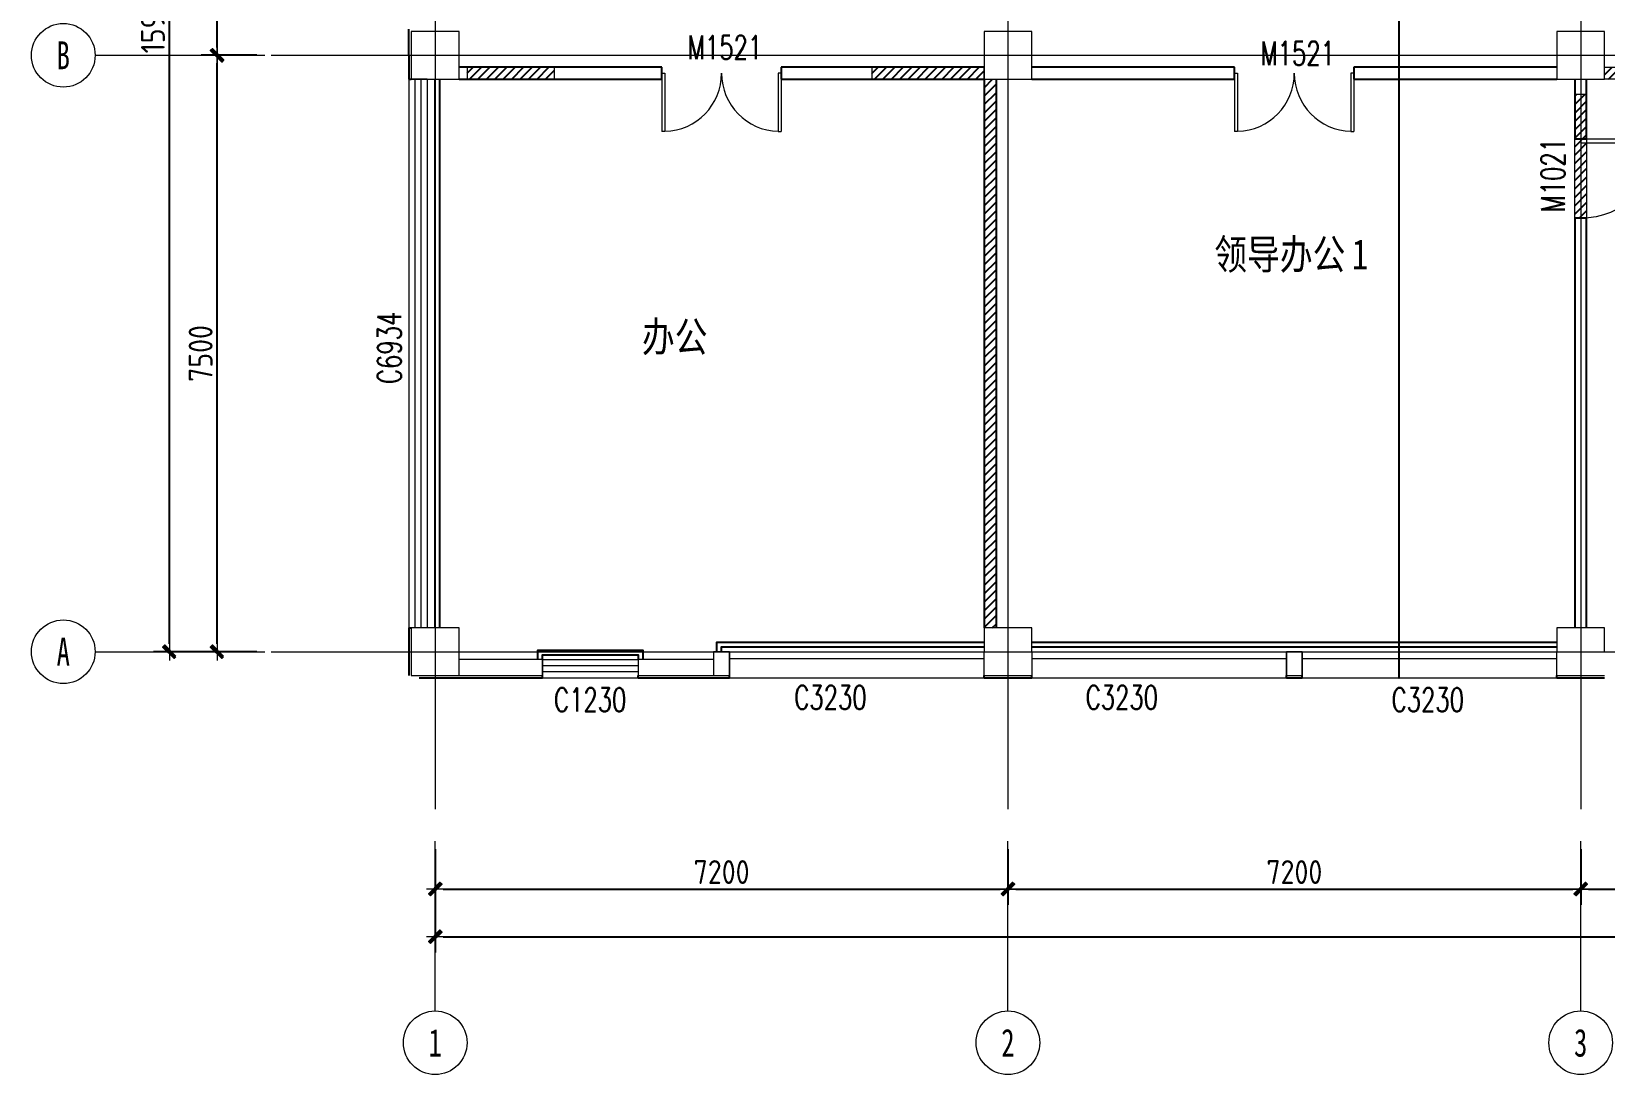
# Model space of a CAD drawing. Header units: millimetres. Extents: x 33621 to 401573, y -91663 to 133135.
# Drawn here: x 33621 to 53397, y 106774 to 119891 of the extents above; entities that cross this region are included whole.
import ezdxf
from ezdxf.enums import TextEntityAlignment as Align

# ---------------------------------------------------------------- set-up
doc = ezdxf.new("R2010")
doc.units = ezdxf.units.MM
doc.header["$LTSCALE"] = 10
doc.linetypes.add('DOTE', pattern=[2.42, 2, -0.2, 0.02, -0.2])
doc.layers.get('0').update_dxf_attribs({"color": 253})
doc.layers.get('Defpoints').update_dxf_attribs({"color": 250})
for name, color, linetype in [('3', 253, 'Continuous'), ('Dim【尺寸标注】', 253, 'Continuous'), ('LVTRY', 253, 'Continuous'), ('PUB_DIM', 253, 'Continuous'), ('PUB_TEXT', 253, 'Continuous'), ('RC-Hatch【天花填充】', 253, 'Continuous'), ('SURFACE', 253, 'Continuous'), ('wall-隔', 253, 'Continuous'), ('WINDOW_TEXT', 253, 'Continuous')]:
    doc.layers.add(name, color=color, linetype=linetype)
for name, color, linetype, lineweight in [('AXIS【轴号】', 253, 'Continuous', 0), ('COLUMN', 253, 'Continuous', 0), ('DOTE', 253, 'DOTE', 0), ('RC-Dim【天花尺寸】', 253, 'Continuous', 0), ('WALL', 253, 'Continuous', 0), ('WINDOW', 253, 'Continuous', 0)]:
    doc.layers.add(name, color=color, linetype=linetype, lineweight=lineweight)
doc.styles.add('_TCH_WINDOW', font='SIMPLEX', dxfattribs={"bigfont": 'GBCBIG'})
doc.styles.add('CCD_DIM', font='ARCHS.SHX')
doc.styles.add('宋体', font='', dxfattribs={"width": 0.7})
doc.styles.get('宋体').set_extended_font_data('SimSun')
doc.dimstyles.new('ZL_1：100', dxfattribs={"dimtxt": 3, "dimasz": 1, "dimexe": 2, "dimexo": 2, "dimgap": 0.6, "dimtad": 1, "dimdec": 0, "dimrnd": 5, "dimdsep": 46, "dimtxsty": 'CCD_DIM', "dimblk": 'WS-cj', "dimblk1": 'WS-cj', "dimblk2": 'WS-cj', "dimcen": 1, "dimclrd": 44, "dimclre": 44, "dimclrt": 2, "dimadec": 0, "dimazin": 2, "dimtfac": 1, "dimtdec": 0, "dimtix": 1, "dimtmove": 2, "dimatfit": 3, "dimldrblk": 'hl_arrow2', "dimfxl": 5, "dimfxlon": 1, "dimarcsym": 0})
pattern_1 = [(225, (0, 34024.046), (53.03301, -53.03301), [])]

# ---------------------------------------------------------------- blocks, each defined once
blk = doc.blocks.new('$DorLib2D$00000002')
for p, q in [((-0.5, 0), (-0.5, 0.4875)), ((-0.475, 0.4875), (-0.5, 0.4875)), ((-0.475, 0), (-0.475, 0.4875)), ((0.475, 0), (0.475, 0.4875)), ((0.475, 0.4875), (0.5, 0.4875)), ((0.5, 0), (0.5, 0.4875)), ((-0.5, 0), (-0.475, 0)), ((0.5, 0), (0.475, 0))]:
    blk.add_line(p, q)
at = {"lineweight": 13}
for centre, start, end in [((-0.4875, 0), 0, 88.53072), ((0.4875, 0), 91.46928, 180)]:
    blk.add_arc(centre, 0.4875, start, end, dxfattribs=at)
blk = doc.blocks.new('$DorLib2D$00000001')
for p, q in [((0.45, 0.975), (0.5, 0.975)), ((0.45, 0), (0.45, 0.975)), ((0.5, 0), (0.5, 0.975)), ((0.5, 0), (0.45, 0))]:
    blk.add_line(p, q)
at = {"lineweight": 13}
blk.add_arc((0.475, 0), 0.975, 91.4693, 180, dxfattribs=at)
blk = doc.blocks.new('$WINLIB2D$00000004')
for p, q in [((-0.5, 0.5), (0.5, 0.5)), ((-0.5, 0.5), (-0.5, -0.5)), ((0.5, -0.5), (0.5, 0.5)), ((-0.5, 0.2406), (0.5, 0.2406)), ((-0.5, -0.5), (0.5, -0.5))]:
    blk.add_line(p, q)
blk = doc.blocks.new('$TCHSYS$WIN2D')
for p, q in [((-0.5, 0.5), (0.5, 0.5)), ((-0.5, 0.5), (-0.5, -0.5)), ((0.5, 0.5), (0.5, -0.5)), ((0.5, 0.1667), (-0.5, 0.1667)), ((0.5, -0.1667), (-0.5, -0.1667)), ((-0.5, -0.5), (0.5, -0.5))]:
    blk.add_line(p, q)
blk = doc.blocks.new('hl_Axis-A1')
at = {"color": 150, "ltscale": 2}
blk.add_line((21.33, 0), (0, 0), dxfattribs=at)
at = {"color": 150}
blk.add_circle((25.33, 0), 4, dxfattribs=at)
at = {"color": 50, "style": '宋体', "width": 0.7}
blk.add_attdef('轴号', text='', height=3.5, dxfattribs=at).set_placement((25.33, 0), align=Align.MIDDLE_CENTER)
blk = doc.blocks.new('WS-cj')
blk.add_hatch(color=2).paths.add_polyline_path([(0.59, 0.82), (-0.82, -0.59), (-0.59, -0.82), (0.82, 0.59)])
at = {"color": 2, "linetype": 'ByBlock', "lineweight": 0}
for p, q in [((-1.1, 0), (0, 0)), ((0, 0), (1.1, 0))]:
    blk.add_line(p, q, dxfattribs=at)
at = {"color": 2}
blk.add_lwpolyline([(0.59, 0.82), (-0.82, -0.59), (-0.59, -0.82), (0.82, 0.59)], close=True, dxfattribs=at)
blk = doc.blocks.new('*D240')
at = {"layer": 'Defpoints', "color": 0, "transparency": 16777216}
for p in [(-44462, -18684), (-37262, -18684), (-37262, -19284)]:
    blk.add_point(p, dxfattribs=at)
at = {"layer": 'Dim【尺寸标注】', "color": 44, "lineweight": -2, "transparency": 16777216}
for p, q in [((-44462, -18784), (-44462, -19484)), ((-37262, -18784), (-37262, -19484)), ((-44362, -19284), (-37362, -19284))]:
    blk.add_line(p, q, dxfattribs=at)
at = {"layer": 'Dim【尺寸标注】', "color": 44, "lineweight": -2, "transparency": 16777216, "xscale": 100, "yscale": 100, "zscale": 100, "rotation": 180}
blk.add_blockref('WS-cj', (-44462, -19284), dxfattribs=at)
at = {"layer": 'Dim【尺寸标注】', "color": 44, "lineweight": -2, "transparency": 16777216, "xscale": 100, "yscale": 100, "zscale": 100}
blk.add_blockref('WS-cj', (-37262, -19284), dxfattribs=at)
at = {"layer": 'Dim【尺寸标注】', "color": 2, "transparency": 16777216, "insert": (-40862, -19071), "char_height": 300, "attachment_point": 5, "style": 'CCD_DIM'}
blk.add_mtext('7200', dxfattribs=at)
blk = doc.blocks.new('hl_arrow2')
at = {"color": 2}
blk.add_line((0, 0), (-1, 0), dxfattribs=at)
blk.add_lwpolyline([(0, 0), (-1, -1), (-1, -1), (0, 0), (-1, 1), (-1, 1)], close=True, dxfattribs=at)
blk = doc.blocks.new('*D241')
at = {"layer": 'Defpoints', "color": 0, "transparency": 16777216}
for p in [(-37262, -18684), (-30062, -18684), (-30062, -19284)]:
    blk.add_point(p, dxfattribs=at)
at = {"layer": 'Dim【尺寸标注】', "color": 44, "lineweight": -2, "transparency": 16777216}
for p, q in [((-37262, -18784), (-37262, -19484)), ((-30062, -18784), (-30062, -19484)), ((-37162, -19284), (-30162, -19284))]:
    blk.add_line(p, q, dxfattribs=at)
at = {"layer": 'Dim【尺寸标注】', "color": 44, "lineweight": -2, "transparency": 16777216, "xscale": 100, "yscale": 100, "zscale": 100, "rotation": 180}
blk.add_blockref('WS-cj', (-37262, -19284), dxfattribs=at)
at = {"layer": 'Dim【尺寸标注】', "color": 44, "lineweight": -2, "transparency": 16777216, "xscale": 100, "yscale": 100, "zscale": 100}
blk.add_blockref('WS-cj', (-30062, -19284), dxfattribs=at)
at = {"layer": 'Dim【尺寸标注】', "color": 2, "transparency": 16777216, "insert": (-33662, -19071), "char_height": 300, "attachment_point": 5, "style": 'CCD_DIM'}
blk.add_mtext('7200', dxfattribs=at)
blk = doc.blocks.new('*D242')
at = {"layer": 'Defpoints', "color": 0, "transparency": 16777216}
for p in [(-30062, -18684), (-22862, -18684), (-22862, -19284)]:
    blk.add_point(p, dxfattribs=at)
at = {"layer": 'Dim【尺寸标注】', "color": 44, "lineweight": -2, "transparency": 16777216}
for p, q in [((-30062, -18784), (-30062, -19484)), ((-22862, -18784), (-22862, -19484)), ((-29962, -19284), (-22962, -19284))]:
    blk.add_line(p, q, dxfattribs=at)
at = {"layer": 'Dim【尺寸标注】', "color": 44, "lineweight": -2, "transparency": 16777216, "xscale": 100, "yscale": 100, "zscale": 100, "rotation": 180}
blk.add_blockref('WS-cj', (-30062, -19284), dxfattribs=at)
at = {"layer": 'Dim【尺寸标注】', "color": 44, "lineweight": -2, "transparency": 16777216, "xscale": 100, "yscale": 100, "zscale": 100}
blk.add_blockref('WS-cj', (-22862, -19284), dxfattribs=at)
at = {"layer": 'Dim【尺寸标注】', "color": 2, "transparency": 16777216, "insert": (-26462, -19071), "char_height": 300, "attachment_point": 5, "style": 'CCD_DIM'}
blk.add_mtext('7200', dxfattribs=at)
blk = doc.blocks.new('*D255')
at = {"layer": 'Defpoints', "color": 0, "transparency": 16777216}
for p in [(-44462, -18684), (49138, -18684), (49138, -19884)]:
    blk.add_point(p, dxfattribs=at)
at = {"layer": 'Dim【尺寸标注】', "color": 44, "lineweight": -2, "transparency": 16777216}
for p, q in [((-44462, -19384), (-44462, -20084)), ((49138, -19384), (49138, -20084)), ((-44362, -19884), (49038, -19884))]:
    blk.add_line(p, q, dxfattribs=at)
at = {"layer": 'Dim【尺寸标注】', "color": 44, "lineweight": -2, "transparency": 16777216, "xscale": 100, "yscale": 100, "zscale": 100, "rotation": 180}
blk.add_blockref('WS-cj', (-44462, -19884), dxfattribs=at)
at = {"layer": 'Dim【尺寸标注】', "color": 44, "lineweight": -2, "transparency": 16777216, "xscale": 100, "yscale": 100, "zscale": 100}
blk.add_blockref('WS-cj', (49138, -19884), dxfattribs=at)
at = {"layer": 'Dim【尺寸标注】', "color": 2, "transparency": 16777216, "insert": (2338, -19678), "char_height": 300, "attachment_point": 5, "style": 'CCD_DIM'}
blk.add_mtext('93600', dxfattribs=at)
blk = doc.blocks.new('*D253')
at = {"layer": 'Defpoints', "color": 0, "transparency": 16777216}
for p in [(-47204, -8800), (-46604, -8800), (-46604, -16300)]:
    blk.add_point(p, dxfattribs=at)
at = {"layer": 'Dim【尺寸标注】', "color": 44, "lineweight": -2, "transparency": 16777216}
for p, q in [((-46704, -8800), (-47404, -8800)), ((-47204, -16200), (-47204, -8900)), ((-46704, -16300), (-47404, -16300))]:
    blk.add_line(p, q, dxfattribs=at)
at = {"layer": 'Dim【尺寸标注】', "color": 44, "lineweight": -2, "transparency": 16777216, "xscale": 100, "yscale": 100, "zscale": 100}
for p, rotation in [((-47204, -8800), 90), ((-47204, -16300), 270)]:
    blk.add_blockref('WS-cj', p, dxfattribs=dict(at, rotation=rotation))
at = {"layer": 'Dim【尺寸标注】', "color": 2, "transparency": 16777216, "insert": (-47411, -12550), "char_height": 300, "attachment_point": 5, "rotation": 90, "style": 'CCD_DIM'}
blk.add_mtext('7500', dxfattribs=at)
blk = doc.blocks.new('*D254')
at = {"layer": 'Defpoints', "color": 0, "transparency": 16777216}
for p in [(-47204, -400), (-46604, -400), (-46604, -8800)]:
    blk.add_point(p, dxfattribs=at)
at = {"layer": 'Dim【尺寸标注】', "color": 44, "lineweight": -2, "transparency": 16777216}
for p, q in [((-46704, -400), (-47404, -400)), ((-47204, -8700), (-47204, -500)), ((-46704, -8800), (-47404, -8800))]:
    blk.add_line(p, q, dxfattribs=at)
at = {"layer": 'Dim【尺寸标注】', "color": 44, "lineweight": -2, "transparency": 16777216, "xscale": 100, "yscale": 100, "zscale": 100}
for p, rotation in [((-47204, -400), 90), ((-47204, -8800), 270)]:
    blk.add_blockref('WS-cj', p, dxfattribs=dict(at, rotation=rotation))
at = {"layer": 'Dim【尺寸标注】', "color": 2, "transparency": 16777216, "insert": (-47417, -4600), "char_height": 300, "attachment_point": 5, "rotation": 90, "style": 'CCD_DIM'}
blk.add_mtext('8400', dxfattribs=at)
blk = doc.blocks.new('*D256')
at = {"layer": 'Defpoints', "color": 0, "transparency": 16777216}
for p in [(-47804, -400), (-46604, -400), (-46604, -16300)]:
    blk.add_point(p, dxfattribs=at)
at = {"layer": 'Dim【尺寸标注】', "color": 44, "lineweight": -2, "transparency": 16777216}
for p, q in [((-47304, -400), (-48004, -400)), ((-47804, -16200), (-47804, -500)), ((-47304, -16300), (-48004, -16300))]:
    blk.add_line(p, q, dxfattribs=at)
at = {"layer": 'Dim【尺寸标注】', "color": 44, "lineweight": -2, "transparency": 16777216, "xscale": 100, "yscale": 100, "zscale": 100}
for p, rotation in [((-47804, -400), 90), ((-47804, -16300), 270)]:
    blk.add_blockref('WS-cj', p, dxfattribs=dict(at, rotation=rotation))
at = {"layer": 'Dim【尺寸标注】', "color": 2, "transparency": 16777216, "insert": (-48011, -8350), "char_height": 300, "attachment_point": 5, "rotation": 90, "style": 'CCD_DIM'}
blk.add_mtext('15900', dxfattribs=at)
blk = doc.blocks.new('*D346')
at = {"layer": 'Defpoints', "color": 0, "transparency": 16777216}
for p in [(50714, 121691), (50814, 121691), (50714, 119441)]:
    blk.add_point(p, dxfattribs=at)
at = {"layer": 'RC-Dim【天花尺寸】', "color": 44, "lineweight": -2, "transparency": 16777216}
for p, q in [((50809, 121691), (50816, 121691)), ((50814, 119442), (50814, 121690)), ((50809, 119441), (50816, 119441))]:
    blk.add_line(p, q, dxfattribs=at)
for p, rotation in [((50814, 121691), 90), ((50814, 119441), 270)]:
    blk.add_blockref('WS-cj', p, dxfattribs=dict(at, rotation=rotation))
at = {"layer": 'RC-Dim【天花尺寸】', "color": 2, "transparency": 16777216, "insert": (50812, 120566), "char_height": 3, "attachment_point": 5, "rotation": 90, "style": 'CCD_DIM'}
blk.add_mtext('2250', dxfattribs=at)
blk = doc.blocks.new('*D344')
at = {"layer": 'Defpoints', "color": 0, "transparency": 16777216}
for p in [(50714, 119441), (50814, 119441), (50714, 111761)]:
    blk.add_point(p, dxfattribs=at)
at = {"layer": 'RC-Dim【天花尺寸】', "color": 44, "lineweight": -2, "transparency": 16777216}
for p, q in [((50809, 119441), (50816, 119441)), ((50814, 111762), (50814, 119440)), ((50809, 111761), (50816, 111761))]:
    blk.add_line(p, q, dxfattribs=at)
for p, rotation in [((50814, 119441), 90), ((50814, 111761), 270)]:
    blk.add_blockref('WS-cj', p, dxfattribs=dict(at, rotation=rotation))
at = {"layer": 'RC-Dim【天花尺寸】', "color": 2, "transparency": 16777216, "insert": (50812, 115601), "char_height": 3, "attachment_point": 5, "rotation": 90, "style": 'CCD_DIM'}
blk.add_mtext('7680', dxfattribs=at)
blk = doc.blocks.new('ZL_061117299')
at = {"layer": 'AXIS【轴号】'}
ref = blk.add_blockref('hl_Axis-A1', (-46604.4, -8800), dxfattribs=dict(at, xscale=100, yscale=100, zscale=100, rotation=179.9999999999999))
ref.add_attrib('轴号', 'B', dxfattribs={"layer": '0', "color": 2, "height": 350, "style": '宋体', "width": 0.7}).set_placement((-49137.7, -8800), align=Align.MIDDLE_CENTER)
ref = blk.add_blockref('hl_Axis-A1', (-46604.4, -16300), dxfattribs=dict(at, xscale=100, yscale=100, zscale=100, rotation=179.9999999999999))
ref.add_attrib('轴号', 'A', dxfattribs={"layer": '0', "color": 2, "height": 350, "style": '宋体', "width": 0.7}).set_placement((-49137.7, -16300), align=Align.MIDDLE_CENTER)
ref = blk.add_blockref('hl_Axis-A1', (-44462.3, -18683.9), dxfattribs=dict(at, xscale=100, yscale=100, zscale=100, rotation=270))
ref.add_attrib('轴号', '1', dxfattribs={"layer": '0', "color": 2, "height": 350, "style": '宋体', "width": 0.7}).set_placement((-44462.3, -21217.2), align=Align.MIDDLE_CENTER)
ref = blk.add_blockref('hl_Axis-A1', (-37262.3, -18683.9), dxfattribs=dict(at, xscale=100, yscale=100, zscale=100, rotation=270))
ref.add_attrib('轴号', '2', dxfattribs={"layer": '0', "color": 2, "height": 350, "style": '宋体', "width": 0.7}).set_placement((-37262.3, -21217.2), align=Align.MIDDLE_CENTER)
ref = blk.add_blockref('hl_Axis-A1', (-30062.3, -18683.9), dxfattribs=dict(at, xscale=100, yscale=100, zscale=100, rotation=270))
ref.add_attrib('轴号', '3', dxfattribs={"layer": '0', "color": 2, "height": 350, "style": '宋体', "width": 0.7}).set_placement((-30062.3, -21217.2), align=Align.MIDDLE_CENTER)
at = {"layer": 'Dim【尺寸标注】'}
for p1, p2, distance, picture, middle in [((-46604.4, -16300), (-46604.4, -400), 1200, '*D256', (-48010.6, -8350)), ((-46604.4, -8800), (-46604.4, -400), 600, '*D254', (-47416.9, -4600)), ((-46604.4, -16300), (-46604.4, -8800), 600, '*D253', (-47410.6, -12550)), ((-44462.3, -18683.9), (-37262.3, -18683.9), -600, '*D240', (-40862.3, -19071.4)), ((-44462.3, -18683.9), (49137.7, -18683.9), -1200, '*D255', (2337.7, -19677.6)), ((-37262.3, -18683.9), (-30062.3, -18683.9), -600, '*D241', (-33662.3, -19071.4)), ((-30062.3, -18683.9), (-22862.3, -18683.9), -600, '*D242', (-26462.3, -19071.4))]:
    dim = blk.add_aligned_dim(p1=p1, p2=p2, distance=distance, dimstyle='ZL_1：100', dxfattribs=at)
    dim.commit()
    dim.dimension.update_dxf_attribs({"geometry": picture, "text_midpoint": middle})

msp = doc.modelspace()

# ---------------------------------------------------------------- hatches: boundary and pattern name
at = {"layer": 'RC-Hatch【天花填充】'}
h = msp.add_hatch(dxfattribs=at)
h.set_pattern_fill('ANSI31', color=251, scale=23.622047, angle=180, style=0)
h.set_pattern_definition(pattern_1)
h.paths.add_polyline_path([(39097.8, 119441), (39097.8, 119291), (40197.8, 119291), (40197.8, 119441)])
h = msp.add_hatch(dxfattribs=at)
h.set_pattern_fill('ANSI31', color=251, scale=23.622047, angle=180, style=0)
h.set_pattern_definition(pattern_1)
h.paths.add_polyline_path([(44183.9, 119441), (44183.9, 119291), (45596.5, 119291), (45596.5, 119441)])
h = msp.add_hatch(dxfattribs=at)
h.set_pattern_fill('ANSI31', color=251, scale=23.622047, angle=180, style=0)
h.set_pattern_definition(pattern_1)
h.paths.add_polyline_path([(45746.5, 119291), (45746.5, 112391), (45596.5, 112391), (45596.5, 119291)])
h = msp.add_hatch(dxfattribs=at)
h.set_pattern_fill('ANSI31', color=251, scale=23.622047, angle=180, style=0)
h.set_pattern_definition(pattern_1)
h.paths.add_polyline_path([(53396.5, 119291), (53396.5, 119441), (54795.5, 119441), (54795.5, 119291)])
h = msp.add_hatch(dxfattribs=at)
h.set_pattern_fill('ANSI31', color=251, scale=23.622047, angle=180, style=0)
h.set_pattern_definition(pattern_1)
h.paths.add_polyline_path([(53021.5, 117541), (53021.5, 119103.1), (53170.5, 119103.1), (53170.5, 117541)])

# ---------------------------------------------------------------- linework, layer by layer
at = {"layer": '3'}
for p, q in [((38696.5, 112391), (38696.5, 119291)), ((38756.5, 112391), (38756.5, 119291))]:
    msp.add_line(p, q, dxfattribs=at)
for points in [[(42236.5, 112091), (42236.5, 112211), (45596.5, 112211)], [(42296.5, 112091), (42296.5, 112151), (45596.5, 112151)], [(46196.5, 112211), (52796.5, 112211)], [(46196.5, 112151), (52796.5, 112151)], [(39986.5, 111991), (39986.5, 112111), (41306.5, 112111), (41306.5, 111991)], [(40046.5, 111991), (40046.5, 112051), (41246.5, 112051), (41246.5, 111991)]]:
    msp.add_lwpolyline(points, dxfattribs=at)
at = {"layer": 'COLUMN'}
for p, q in [((38996.5, 119891), (38396.5, 119891)), ((38396.5, 119891), (38396.5, 119291)), ((38996.5, 119291), (38996.5, 119891)), ((46196.5, 119891), (45596.5, 119891)), ((45596.5, 119891), (45596.5, 119291)), ((46196.5, 119291), (46196.5, 119891)), ((53396.5, 119891), (52796.5, 119891)), ((52796.5, 119891), (52796.5, 119291)), ((53396.5, 119291), (53396.5, 119891)), ((38396.5, 119291), (38996.5, 119291)), ((45596.5, 119291), (46196.5, 119291)), ((52796.5, 119291), (53396.5, 119291)), ((38996.5, 112391), (38396.5, 112391)), ((38396.5, 112391), (38396.5, 111791)), ((38996.5, 111791), (38996.5, 112391)), ((46196.5, 112391), (45596.5, 112391)), ((45596.5, 112391), (45596.5, 112091)), ((46196.5, 112091), (46196.5, 112391)), ((53396.5, 112391), (52796.5, 112391)), ((52796.5, 112391), (52796.5, 112091)), ((53396.5, 112091), (53396.5, 112391)), ((38396.5, 111791), (38996.5, 111791)), ((45596.5, 111791), (46196.5, 111791)), ((52796.5, 111791), (53396.5, 111791))]:
    msp.add_line(p, q, dxfattribs=at)
at = {"layer": 'DOTE', "ltscale": 0.1}
for p, q in [((38696.5, 129980.9), (38696.5, 110110.5)), ((45896.5, 129980.9), (45896.5, 110110.5)), ((53096.5, 129980.9), (53096.5, 110110.5)), ((36632.9, 119591), (133641.5, 119591)), ((36632.9, 112091), (133641.5, 112091))]:
    msp.add_line(p, q, dxfattribs=at)
at = {"layer": 'LVTRY'}
msp.add_line((38366.5, 119591), (38366.5, 119921), dxfattribs=at)
at = {"layer": 'SURFACE'}
for p, q in [((38366.5, 119591), (38366.5, 119291)), ((38366.5, 119291), (38396.5, 119291)), ((38366.5, 112391), (38396.5, 112391)), ((38366.5, 112391), (38366.5, 111791)), ((38496.5, 111761), (40046.5, 111761)), ((40046.5, 111761), (40046.5, 111791)), ((41246.5, 111761), (41246.5, 111791)), ((41246.5, 111761), (42196.5, 111761)), ((42196.5, 111761), (42396.5, 111761)), ((42396.5, 111761), (42396.5, 111791)), ((45596.5, 111761), (45596.5, 111791)), ((45596.5, 111761), (45896.5, 111761)), ((45896.5, 111761), (46196.5, 111761)), ((46196.5, 111761), (46196.5, 111791)), ((49396.5, 111761), (49396.5, 111791)), ((49396.5, 111761), (49596.5, 111761)), ((49596.5, 111761), (49596.5, 111791)), ((52796.5, 111761), (52796.5, 111791)), ((52796.5, 111761), (53096.5, 111761)), ((53096.5, 111761), (53396.5, 111761))]:
    msp.add_line(p, q, dxfattribs=at)
at = {"layer": 'WALL'}
for p, q in [((40046.5, 111991), (38996.5, 111991)), ((40046.5, 111791), (40046.5, 111991)), ((42196.5, 111991), (41246.5, 111991)), ((41246.5, 111991), (41246.5, 111791)), ((42396.5, 112091), (42196.5, 112091)), ((42196.5, 112091), (42196.5, 111791)), ((42396.5, 111791), (42396.5, 112091)), ((49596.5, 112091), (49396.5, 112091)), ((49396.5, 112091), (49396.5, 111791)), ((49596.5, 111791), (49596.5, 112091)), ((38996.5, 111791), (40046.5, 111791)), ((41246.5, 111791), (42196.5, 111791)), ((42196.5, 111791), (42396.5, 111791)), ((49396.5, 111791), (49596.5, 111791))]:
    msp.add_line(p, q, dxfattribs=at)
at = {"layer": 'WALL', "color": 210}
for points in [[(39097.8, 119441), (39097.8, 119291), (40197.8, 119291), (40197.8, 119441)], [(44183.9, 119441), (44183.9, 119291), (45596.5, 119291), (45596.5, 119441)], [(45746.5, 119291), (45746.5, 112391), (45596.5, 112391), (45596.5, 119291)], [(53396.5, 119291), (53396.5, 119441), (54795.5, 119441), (54795.5, 119291)], [(53021.5, 117541), (53021.5, 119103.1), (53170.5, 119103.1), (53170.5, 117541)]]:
    msp.add_lwpolyline(points, close=True, dxfattribs=at)
at = {"layer": 'wall-隔'}
for p, q in [((41546.5, 119441), (38996.5, 119441)), ((38996.5, 119291), (41546.5, 119291)), ((41546.5, 119291), (41546.5, 119441)), ((45596.5, 119441), (43046.5, 119441)), ((43046.5, 119441), (43046.5, 119291)), ((43046.5, 119291), (45596.5, 119291)), ((45596.5, 119291), (45596.5, 112391)), ((45746.5, 119291), (45746.5, 112391)), ((48746.5, 119441), (46196.5, 119441)), ((46196.5, 119291), (48746.5, 119291)), ((48746.5, 119291), (48746.5, 119441)), ((52796.5, 119441), (50246.5, 119441)), ((50246.5, 119441), (50246.5, 119291)), ((50246.5, 119291), (52796.5, 119291)), ((53021.5, 119291), (53021.5, 118541)), ((53171.5, 118541), (53171.5, 119291)), ((53021.5, 118541), (53171.5, 118541)), ((53171.5, 117541), (53021.5, 117541)), ((53021.5, 117541), (53021.5, 112391)), ((53171.5, 112391), (53171.5, 117541))]:
    msp.add_line(p, q, dxfattribs=at)

# ---------------------------------------------------------------- block references
at = {"layer": 'PUB_DIM'}
msp.add_blockref('ZL_061117299', (83158.8, 128391), dxfattribs=at)
at = {"layer": 'WINDOW'}
ref = msp.add_blockref('$DorLib2D$00000002', (42296.5, 119366), dxfattribs=dict(at, xscale=-1500, yscale=-1500, zscale=-1500))
ref.add_attrib('A', 'M1521', (41871.5, 119542.2), dxfattribs={"layer": 'WINDOW_TEXT', "height": 297.5, "style": '_TCH_WINDOW', "width": 0.705882})
ref = msp.add_blockref('$DorLib2D$00000002', (49496.5, 119366), dxfattribs=dict(at, xscale=-1500, yscale=-1500, zscale=-1500))
ref.add_attrib('A', 'M1521', (49071.5, 119467.2), dxfattribs={"layer": 'WINDOW_TEXT', "height": 297.5, "style": '_TCH_WINDOW', "width": 0.705882})
ref = msp.add_blockref('$TCHSYS$WIN2D', (38481.5, 115841), dxfattribs=dict(at, xscale=6900, yscale=230, zscale=6900, rotation=270))
ref.add_attrib('A', 'C6934', (38270.3, 115458.2), dxfattribs={"layer": 'WINDOW_TEXT', "height": 297.5, "rotation": 90, "style": '_TCH_WINDOW', "width": 0.705882})
ref = msp.add_blockref('$DorLib2D$00000001', (53096.5, 118041), dxfattribs=dict(at, xscale=-1000, yscale=1000, zscale=-1000, rotation=269.9999999999995))
ref.add_attrib('A', 'M1021', (52897.1, 117616), dxfattribs={"layer": 'WINDOW_TEXT', "height": 297.5, "rotation": 90, "style": '_TCH_WINDOW', "width": 0.705882})
ref = msp.add_blockref('$TCHSYS$WIN2D', (40646.5, 111876), dxfattribs=dict(at, xscale=1200, yscale=230, zscale=1200))
ref.add_attrib('A', 'C1230', (40191.5, 111337.2), dxfattribs={"layer": 'WINDOW_TEXT', "height": 297.5, "style": '_TCH_WINDOW', "width": 0.705882})
ref = msp.add_blockref('$WINLIB2D$00000004', (43996.5, 111926), dxfattribs=dict(at, xscale=3200, yscale=330, zscale=3200))
ref.add_attrib('A', 'C3230', (43211.8, 111367.2), dxfattribs={"layer": 'WINDOW_TEXT', "height": 297.5, "style": '_TCH_WINDOW', "width": 0.705882})
ref = msp.add_blockref('$WINLIB2D$00000004', (47796.5, 111926), dxfattribs=dict(at, xscale=3200, yscale=330, zscale=3200))
ref.add_attrib('A', 'C3230', (46875.3, 111367.2), dxfattribs={"layer": 'WINDOW_TEXT', "height": 297.5, "style": '_TCH_WINDOW', "width": 0.705882})
ref = msp.add_blockref('$WINLIB2D$00000004', (51196.5, 111926), dxfattribs=dict(at, xscale=3200, yscale=330, zscale=3200))
ref.add_attrib('A', 'C3230', (50721.5, 111337.2), dxfattribs={"layer": 'WINDOW_TEXT', "height": 297.5, "style": '_TCH_WINDOW', "width": 0.705882})

# ---------------------------------------------------------------- texts
at = {"layer": 'PUB_TEXT', "style": '宋体', "width": 0.8}
for s, height, p in [('领导办公', 377.64, (48490.5, 116899.5)), ('1', 377.6, (50218.8, 116899.5)), ('办公', 377.64, (41295, 115861.7))]:
    msp.add_text(s, height=height, dxfattribs=at).set_placement(p)

# ---------------------------------------------------------------- dimensions: what is measured, and where the dimension line sits
at = {"layer": 'RC-Dim【天花尺寸】'}
for base, p1, p2, picture, middle in [((50814, 121691), (50714.1, 119441), (50714.1, 121691), '*D346', (50811.8, 120566)), ((50814, 119441), (50714.1, 111761), (50714.1, 119441), '*D344', (50811.8, 115601))]:
    dim = msp.add_linear_dim(base=base, p1=p1, p2=p2, angle=90, dimstyle='ZL_1：100', dxfattribs=at)
    dim.commit()
    dim.dimension.update_dxf_attribs({"geometry": picture, "text_midpoint": middle})

doc.saveas('drawing.dxf')
